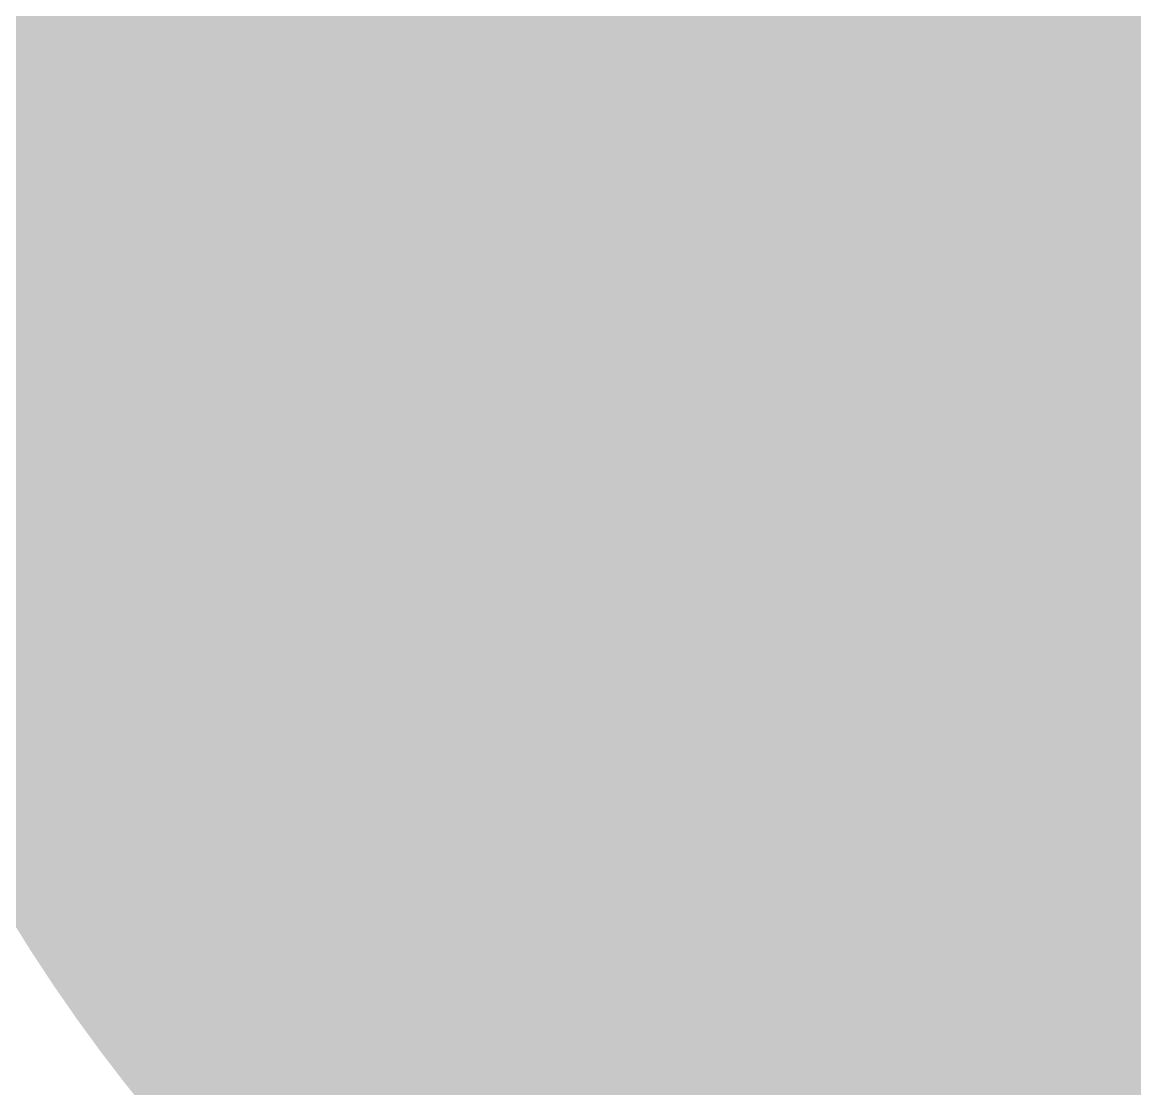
# Model space of a CAD drawing. Header units: inches. Extents: x 1 to 35.5, y 1 to 35.6.
# Drawn here: x 7.637 to 8.228, y 16.691 to 17.258 of the extents above; entities that cross this region are included whole.
import ezdxf

# ---------------------------------------------------------------- set-up
doc = ezdxf.new("R2010")
doc.units = ezdxf.units.IN
for name, color, linetype in [('Bottom Layer', 76, 'Continuous'), ('Bottom Layer 1', 5, 'Continuous'), ('Bottom Solder', 6, 'Continuous'), ('Mechanical 2', 216, 'Continuous'), ('Multi-Layer', 9, 'Continuous'), ('Pad Holes', 156, 'Continuous'), ('Top Layer', 16, 'Continuous'), ('Top Layer 1', 1, 'Continuous'), ('Top Solder', 216, 'Continuous')]:
    doc.layers.add(name, color=color, linetype=linetype)

# ---------------------------------------------------------------- blocks, each defined once
blk = doc.blocks.new('WIKA_PCB_B_1')
at = {"layer": 'Bottom Layer'}
h = blk.add_hatch(color=76, dxfattribs=at)
edge = h.paths.add_edge_path()
edge.add_arc((9.6, 0.75), 0.75, 0, 180)
edge.add_line((8.85, 0.75), (8.85, -0.75))
edge.add_arc((9.6, -0.75), 0.75, 180, 360)
edge.add_line((10.35, -0.75), (10.35, 0.75))
at = {"layer": 'Bottom Layer 1'}
h = blk.add_hatch(color=5, dxfattribs=at)
edge = h.paths.add_edge_path()
edge.add_arc((9.6, 0.75), 0.75, 0, 180)
edge.add_line((8.85, 0.75), (8.85, -0.75))
edge.add_arc((9.6, -0.75), 0.75, 180, 360)
edge.add_line((10.35, -0.75), (10.35, 0.75))
at = {"layer": 'Bottom Solder'}
h = blk.add_hatch(color=6, dxfattribs=at)
edge = h.paths.add_edge_path()
edge.add_arc((9.6, 0.75), 0.9, 0, 180)
edge.add_line((8.7, 0.75), (8.7, -0.75))
edge.add_arc((9.6, -0.75), 0.9, 180, 360)
edge.add_line((10.5, -0.75), (10.5, 0.75))
at = {"layer": 'Multi-Layer'}
h = blk.add_hatch(color=9, dxfattribs=at)
edge = h.paths.add_edge_path()
edge.add_arc((9.6, 0.75), 0.75, 0, 180)
edge.add_line((8.85, 0.75), (8.85, -0.75))
edge.add_arc((9.6, -0.75), 0.75, 180, 360)
edge.add_line((10.35, -0.75), (10.35, 0.75))
at = {"layer": 'Pad Holes'}
h = blk.add_hatch(color=7, dxfattribs=at)
edge = h.paths.add_edge_path()
edge.add_arc((9.6, 0.6), 0.4, 0, 180)
edge.add_line((9.2, 0.6), (9.2, -0.6))
edge.add_arc((9.6, -0.6), 0.4, 180, 360)
edge.add_line((10, -0.6), (10, 0.6))
at = {"layer": 'Top Layer'}
h = blk.add_hatch(color=16, dxfattribs=at)
edge = h.paths.add_edge_path()
edge.add_arc((9.6, 0.75), 0.75, 0, 180)
edge.add_line((8.85, 0.75), (8.85, -0.75))
edge.add_arc((9.6, -0.75), 0.75, 180, 360)
edge.add_line((10.35, -0.75), (10.35, 0.75))
at = {"layer": 'Top Layer 1'}
h = blk.add_hatch(color=1, dxfattribs=at)
edge = h.paths.add_edge_path()
edge.add_arc((9.6, 0.75), 0.75, 0, 180)
edge.add_line((8.85, 0.75), (8.85, -0.75))
edge.add_arc((9.6, -0.75), 0.75, 180, 360)
edge.add_line((10.35, -0.75), (10.35, 0.75))
at = {"layer": 'Top Solder'}
h = blk.add_hatch(color=216, dxfattribs=at)
edge = h.paths.add_edge_path()
edge.add_arc((9.6, 0.75), 0.9, 0, 180)
edge.add_line((8.7, 0.75), (8.7, -0.75))
edge.add_arc((9.6, -0.75), 0.9, 180, 360)
edge.add_line((10.5, -0.75), (10.5, 0.75))

msp = doc.modelspace()

# ---------------------------------------------------------------- linework, layer by layer
at = {"layer": 'Mechanical 2'}
msp.add_lwpolyline([(35.125, 18.125, 0.25, 0.25, 1), (1.125, 18.125, 0.25, 0.25, 1)], format="xyseb", close=True, dxfattribs=at)

# ---------------------------------------------------------------- block references
at = {"rotation": 180}
msp.add_blockref('WIKA_PCB_B_1', (18, 18), dxfattribs=at)

doc.saveas('drawing.dxf')
